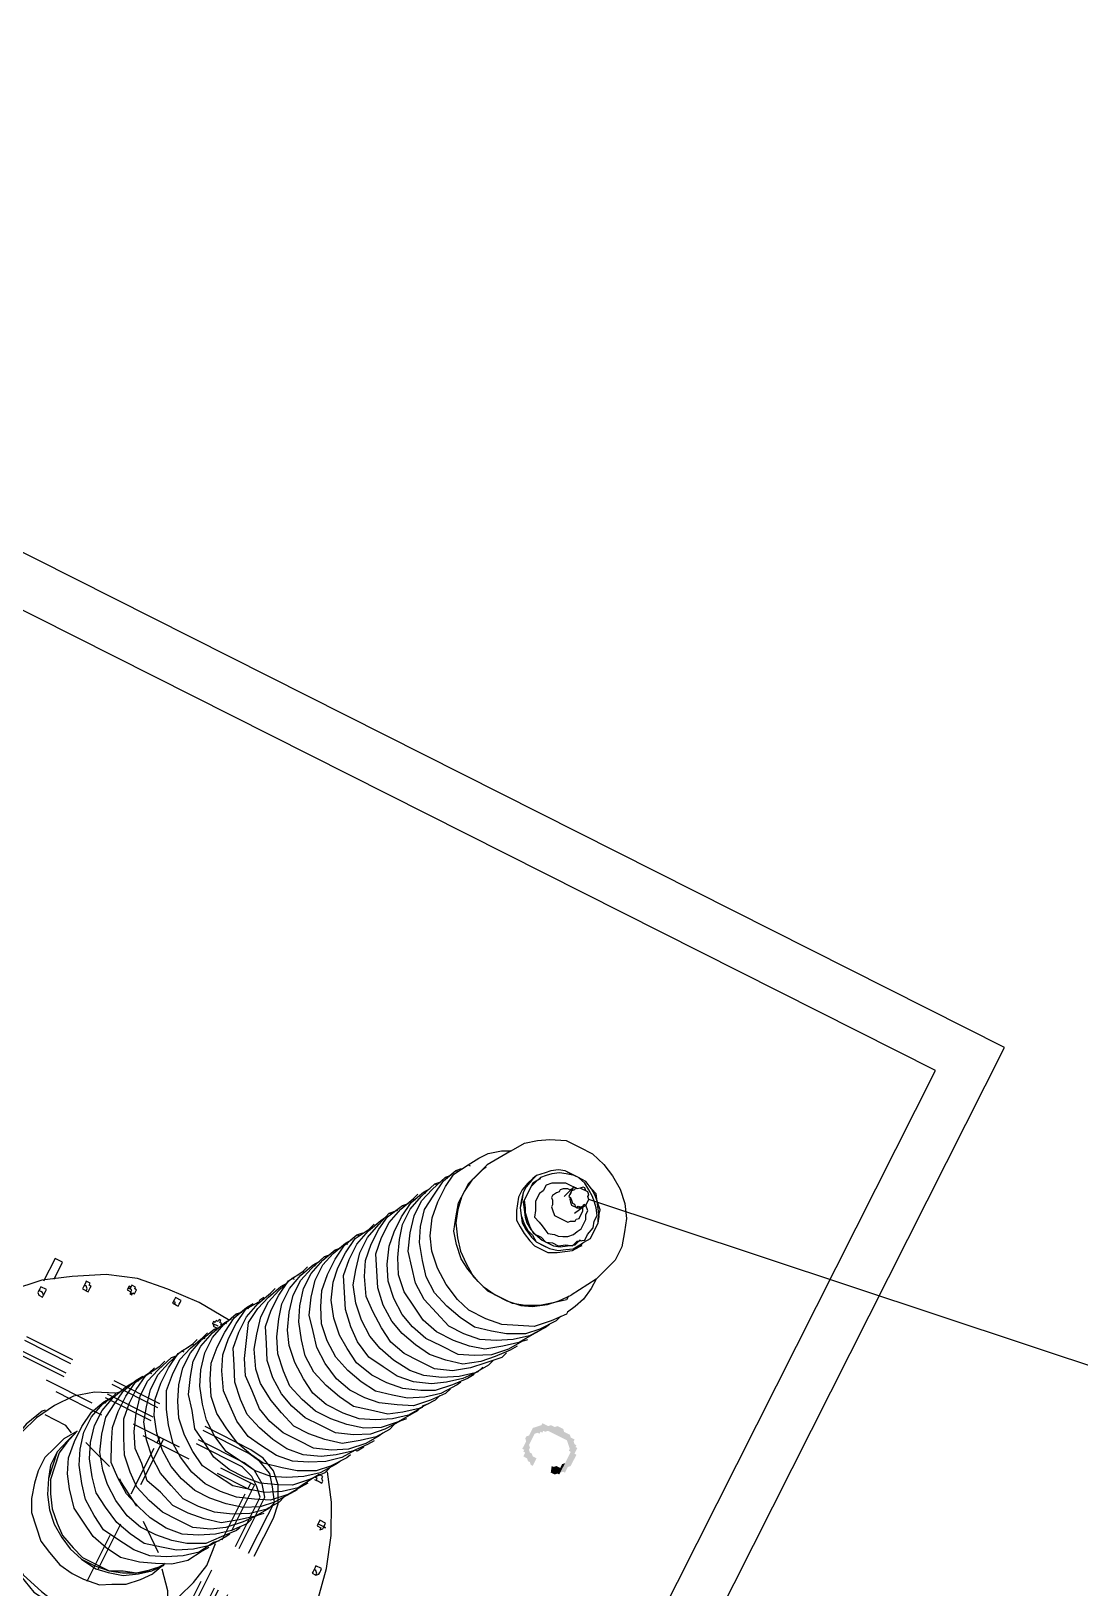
# Model space of a CAD drawing. Header units: metres. Extents: x 0 to 547597, y 0 to 1844684.
# Drawn here: x 543422.604 to 543424.646, y 1844514.609 to 1844517.641 of the extents above; entities that cross this region are included whole.
import ezdxf

# ---------------------------------------------------------------- set-up
doc = ezdxf.new("R2010")
doc.units = ezdxf.units.M
doc.linetypes.add('DASHED', pattern=[0.75, 0.5, -0.25])
for name, color, linetype in [('5_Thep', 4, 'Continuous'), ('TB220kVtuonglai', 8, 'DASHED'), ('TUONG RAO', 61, 'Continuous')]:
    doc.layers.add(name, color=color, linetype=linetype)

# ---------------------------------------------------------------- blocks, each defined once
blk = doc.blocks.new('MBA220-MB')
for points in [[(-2517, 1690.4), (-2533.5, 1690.4), (-2533.5, 1686.2), (-2537.6, 1686.2), (-2541.8, 1686.2), (-2545.9, 1686.2), (-2545.9, 1682.1), (-2550, 1682.1), (-2550, 1678), (-2554.2, 1673.8), (-2558.3, 1673.8), (-2558.3, 1669.7), (-2558.3, 1665.6), (-2562.4, 1661.4), (-2562.4, 1649), (-2566.6, 1644.9), (-2566.6, 1632.5), (-2562.4, 1628.4), (-2562.4, 1624.2), (-2562.4, 1620.1), (-2558.3, 1616), (-2558.3, 1611.8), (-2558.3, 1603.6), (-2554.2, 1603.6), (-2550, 1599.5), (-2517, 1599.5), (-2525.2, 1599.5), (-2529.4, 1599.5), (-2533.5, 1599.5), (-2537.6, 1603.6), (-2537.6, 1607.7), (-2541.8, 1607.7), (-2541.8, 1611.8), (-2545.9, 1611.8), (-2545.9, 1616), (-2550, 1620.1), (-2550, 1624.2), (-2550, 1653.2), (-2550, 1657.3), (-2550, 1661.4), (-2545.9, 1665.6), (-2541.8, 1669.7), (-2537.6, 1673.8), (-2533.5, 1673.8), (-2533.5, 1678), (-2488, 1678), (-2492.2, 1682.1), (-2492.2, 1686.2), (-2496.3, 1686.2), (-2504.6, 1686.2), (-2508.7, 1690.4)], [(-2488, 1678), (-2517, 1678), (-2508.7, 1678), (-2504.6, 1673.8), (-2500.4, 1673.8), (-2496.3, 1673.8), (-2496.3, 1669.7), (-2496.3, 1665.6), (-2492.2, 1661.4), (-2492.2, 1657.3), (-2479.8, 1661.4), (-2479.8, 1669.7), (-2483.9, 1673.8), (-2483.9, 1678)], [(-2488, 1624.2), (-2492.2, 1624.2), (-2492.2, 1616), (-2496.3, 1611.8), (-2496.3, 1607.7), (-2500.4, 1603.6), (-2504.6, 1603.6), (-2508.7, 1599.5), (-2512.8, 1599.5), (-2550, 1599.5), (-2545.9, 1595.3), (-2541.8, 1591.2), (-2537.6, 1591.2), (-2525.2, 1591.2), (-2521.1, 1587.1), (-2517, 1587.1), (-2512.8, 1591.2), (-2504.6, 1591.2), (-2500.4, 1591.2), (-2496.3, 1591.2), (-2496.3, 1595.3), (-2492.2, 1595.3), (-2492.2, 1599.5), (-2488, 1599.5), (-2483.9, 1599.5), (-2483.9, 1603.6), (-2483.9, 1607.7), (-2479.8, 1611.8), (-2479.8, 1616), (-2475.6, 1620.1), (-2475.6, 1624.2)]]:
    blk.add_hatch(color=1).paths.add_polyline_path(points)
at = {"color": 1}
for points in [[(-3004.7, 1310.1), (-3029.5, 1326.7), (-3046, 1347.3), (-3058.4, 1368), (-3070.8, 1396.9), (-3070.8, 1425.9), (-3070.8, 1454.8), (-3062.5, 1483.7), (-3050.1, 1508.5), (-3033.6, 1533.3), (-3012.9, 1554), (-2988.1, 1570.5), (-2963.3, 1578.8), (-2934.4, 1587.1), (-2905.5, 1587.1), (-2880.7, 1578.8), (-2855.9, 1570.5), (-2806.3, 1541.6)], [(-2769.1, 1549.9), (-2744.3, 1529.2), (-2719.5, 1504.4), (-2707.1, 1475.5), (-2694.7, 1446.5), (-2690.5, 1413.5), (-2690.5, 1376.3), (-2698.8, 1347.3), (-2715.3, 1314.3), (-2736, 1285.3), (-2760.8, 1260.5), (-2785.6, 1244), (-2818.7, 1231.6), (-2851.7, 1227.5), (-2884.8, 1227.5), (-2913.7, 1231.6), (-2942.7, 1248.2)], [(-2855.9, 1570.5), (-2835.2, 1570.5), (-2810.4, 1566.4), (-2789.7, 1558.1), (-2773.2, 1549.9), (-2769.1, 1549.9)], [(-2984, 1376.3), (-2971.6, 1372.1), (-2955.1, 1368), (-2942.7, 1368), (-2930.3, 1372.1), (-2913.7, 1376.3), (-2901.3, 1384.5), (-2888.9, 1396.9), (-2880.7, 1409.3), (-2876.5, 1421.7), (-2868.3, 1434.1), (-2868.3, 1463.1), (-2872.4, 1479.6), (-2880.7, 1492), (-2888.9, 1504.4), (-2901.3, 1512.7), (-2909.6, 1516.8), (-2922, 1525.1), (-2955.1, 1525.1), (-2967.5, 1520.9), (-2979.9, 1512.7), (-2992.3, 1504.4), (-3000.5, 1496.1), (-3008.8, 1483.7), (-3017.1, 1467.2), (-3017.1, 1450.7), (-3017.1, 1438.3), (-3017.1, 1421.7), (-3012.9, 1409.3), (-3004.7, 1396.9), (-2996.4, 1388.7), (-2984, 1376.3), (-2971.6, 1372.1), (-2955.1, 1368), (-2942.7, 1368), (-2926.1, 1372.1), (-2913.7, 1376.3), (-2901.3, 1384.5), (-2888.9, 1392.8), (-2880.7, 1405.2), (-2872.4, 1421.7), (-2868.3, 1434.1), (-2868.3, 1450.7), (-2868.3, 1463.1), (-2872.4, 1479.6), (-2880.7, 1492), (-2888.9, 1504.4), (-2897.2, 1512.7), (-2909.6, 1516.8), (-2922, 1525.1), (-2938.5, 1525.1), (-2955.1, 1525.1), (-2963.3, 1520.9), (-2979.9, 1516.8), (-2992.3, 1504.4), (-3004.7, 1496.1), (-3008.8, 1483.7), (-3017.1, 1467.2), (-3017.1, 1450.7), (-3017.1, 1421.7), (-3012.9, 1409.3), (-3004.7, 1396.9), (-2996.4, 1388.7), (-2984, 1376.3)], [(-2984, 1384.5), (-2971.6, 1380.4), (-2959.2, 1376.3), (-2930.3, 1376.3), (-2917.9, 1384.5), (-2909.6, 1388.7), (-2897.2, 1401.1), (-2888.9, 1409.3), (-2880.7, 1421.7), (-2880.7, 1438.3), (-2876.5, 1450.7), (-2880.7, 1463.1), (-2880.7, 1475.5), (-2888.9, 1487.9), (-2893.1, 1500.3), (-2905.5, 1504.4), (-2913.7, 1516.8), (-2926.1, 1516.8), (-2942.7, 1520.9), (-2955.1, 1516.8), (-2967.5, 1516.8), (-2979.9, 1508.5), (-2988.1, 1500.3), (-2996.4, 1492), (-3004.7, 1479.6), (-3012.9, 1467.2), (-3017.1, 1450.7), (-3017.1, 1442.4), (-3012.9, 1425.9), (-3008.8, 1413.5), (-3000.5, 1401.1), (-2992.3, 1392.8), (-2984, 1384.5)], [(-2959.2, 1281.2), (-2934.4, 1272.9), (-2909.6, 1264.7), (-2880.7, 1264.7), (-2855.9, 1268.8), (-2831.1, 1277.1), (-2806.3, 1293.6), (-2785.6, 1310.1), (-2769.1, 1330.8), (-2752.5, 1355.6), (-2744.3, 1380.4), (-2740.1, 1409.3), (-2740.1, 1434.1), (-2744.3, 1463.1), (-2752.5, 1483.7), (-2769.1, 1508.5), (-2785.6, 1525.1), (-2806.3, 1541.6)], [(-2802.1, 1537.5), (-2793.9, 1537.5), (-2777.3, 1516.8), (-2760.8, 1496.1), (-2748.4, 1471.3), (-2740.1, 1446.5), (-2740.1, 1421.7), (-2740.1, 1392.8), (-2748.4, 1368), (-2760.8, 1339.1), (-2773.2, 1318.4), (-2793.9, 1297.7), (-2814.5, 1281.2), (-2839.3, 1272.9), (-2868.3, 1264.7), (-2893.1, 1264.7), (-2922, 1268.8), (-2946.8, 1277.1)], [(-2748.4, 1537.5), (-2719.5, 1516.8), (-2698.8, 1496.1), (-2682.3, 1463.1), (-2674, 1434.1), (-2665.8, 1401.1), (-2669.9, 1368), (-2678.2, 1334.9), (-2690.5, 1301.9), (-2711.2, 1272.9), (-2736, 1252.3), (-2764.9, 1231.6), (-2793.9, 1219.2), (-2826.9, 1211), (-2860, 1215.1), (-2893.1, 1219.2), (-2922, 1231.6)], [(-2727.7, 1525.1), (-2698.8, 1504.4), (-2678.2, 1479.6), (-2661.6, 1450.7), (-2649.2, 1421.7), (-2645.1, 1388.7), (-2645.1, 1355.6), (-2657.5, 1322.5), (-2669.9, 1289.5), (-2690.5, 1260.5), (-2715.3, 1239.9), (-2740.1, 1219.2), (-2773.2, 1206.8), (-2806.3, 1198.6), (-2839.3, 1198.6), (-2868.3, 1206.8), (-2901.3, 1219.2)], [(-2901.3, 1516.8), (-2897.2, 1512.7)], [(-2760.8, 1541.6), (-2748.4, 1537.5)], [(-2736, 1529.2), (-2727.7, 1525.1)], [(-2715.3, 1516.8), (-2702.9, 1508.5)], [(-2996.4, 1450.7), (-2988.1, 1450.7), (-2984, 1450.7), (-2979.9, 1450.7), (-2975.7, 1450.7), (-2975.7, 1454.8), (-2971.6, 1454.8), (-2967.5, 1458.9), (-2963.3, 1463.1), (-2963.3, 1475.5), (-2967.5, 1483.7), (-2967.5, 1483.7), (-2971.6, 1483.7), (-2975.7, 1487.9), (-2988.1, 1487.9), (-2992.3, 1483.7), (-2996.4, 1483.7), (-2996.4, 1483.7), (-3000.5, 1479.6), (-3000.5, 1475.5), (-3004.7, 1471.3), (-3004.7, 1467.2), (-3000.5, 1463.1), (-3000.5, 1463.1), (-2996.4, 1458.9), (-2996.4, 1454.8), (-2996.4, 1450.7)], [(-2992.3, 1454.8), (-2988.1, 1450.7), (-2975.7, 1450.7), (-2975.7, 1454.8), (-2971.6, 1458.9), (-2967.5, 1463.1), (-2967.5, 1467.2), (-2963.3, 1471.3), (-2963.3, 1475.5), (-2967.5, 1475.5), (-2967.5, 1479.6), (-2971.6, 1483.7), (-2975.7, 1483.7), (-2975.7, 1487.9), (-2988.1, 1487.9), (-2992.3, 1483.7), (-2996.4, 1483.7), (-2996.4, 1483.7), (-3000.5, 1479.6), (-3000.5, 1463.1), (-2996.4, 1458.9), (-2996.4, 1454.8), (-2992.3, 1454.8)], [(-2996.4, 1454.8), (-2996.4, 1442.4), (-2996.4, 1434.1), (-2992.3, 1425.9), (-2988.1, 1417.6), (-2984, 1409.3), (-2975.7, 1401.1), (-2963.3, 1401.1), (-2955.1, 1396.9), (-2938.5, 1396.9), (-2930.3, 1401.1), (-2922, 1405.2), (-2909.6, 1409.3), (-2905.5, 1421.7), (-2901.3, 1430), (-2897.2, 1438.3), (-2893.1, 1446.5), (-2897.2, 1458.9), (-2897.2, 1467.2), (-2901.3, 1475.5), (-2905.5, 1483.7), (-2913.7, 1492), (-2922, 1496.1), (-2930.3, 1500.3), (-2950.9, 1500.3), (-2959.2, 1496.1), (-2967.5, 1496.1), (-2975.7, 1487.9)], [(-2992.3, 1450.7), (-2988.1, 1446.5), (-2988.1, 1442.4), (-2984, 1434.1), (-2979.9, 1430), (-2975.7, 1430), (-2971.6, 1425.9), (-2963.3, 1421.7), (-2959.2, 1421.7), (-2955.1, 1425.9), (-2946.8, 1430), (-2942.7, 1430), (-2938.5, 1434.1), (-2930.3, 1442.4), (-2930.3, 1446.5), (-2930.3, 1463.1), (-2930.3, 1471.3), (-2934.4, 1475.5), (-2938.5, 1483.7), (-2942.7, 1483.7), (-2946.8, 1487.9), (-2963.3, 1487.9), (-2971.6, 1483.7)], [(-2979.9, 1384.5), (-2967.5, 1376.3), (-2955.1, 1376.3), (-2942.7, 1376.3), (-2926.1, 1376.3), (-2913.7, 1384.5), (-2901.3, 1392.8), (-2893.1, 1401.1), (-2884.8, 1413.5), (-2880.7, 1425.9), (-2876.5, 1442.4), (-2876.5, 1467.2), (-2880.7, 1479.6), (-2888.9, 1492), (-2897.2, 1504.4), (-2909.6, 1508.5)], [(-2975.7, 1372.1), (-2963.3, 1368), (-2946.8, 1363.9), (-2930.3, 1363.9), (-2917.9, 1368), (-2905.5, 1372.1), (-2888.9, 1380.4), (-2880.7, 1392.8), (-2872.4, 1405.2), (-2864.1, 1421.7), (-2860, 1434.1), (-2860, 1463.1), (-2868.3, 1479.6), (-2876.5, 1492), (-2884.8, 1504.4), (-2897.2, 1512.7)], [(-2975.7, 1487.9), (-2950.9, 1475.5)], [(-2909.6, 1512.7), (-2909.6, 1508.5)], [(-2702.9, 1508.5), (-2678.2, 1492), (-2657.5, 1467.2), (-2636.8, 1438.3), (-2628.6, 1409.3), (-2624.4, 1376.3), (-2624.4, 1339.1), (-2632.7, 1306), (-2649.2, 1277.1), (-2665.8, 1248.2), (-2690.5, 1223.4), (-2719.5, 1206.8), (-2752.5, 1194.4), (-2781.5, 1186.2), (-2814.5, 1186.2), (-2847.6, 1194.4), (-2880.7, 1206.8)], [(-2682.3, 1496.1), (-2657.5, 1479.6), (-2632.7, 1454.8), (-2616.2, 1425.9), (-2603.8, 1396.9), (-2603.8, 1359.7), (-2603.8, 1326.7), (-2612, 1293.6), (-2624.4, 1264.7), (-2645.1, 1235.8), (-2669.9, 1211), (-2698.8, 1194.4), (-2731.9, 1182), (-2760.8, 1177.9), (-2793.9, 1177.9), (-2826.9, 1182), (-2855.9, 1194.4)], [(-2690.5, 1504.4), (-2682.3, 1496.1)], [(-2669.9, 1492), (-2657.5, 1483.7)], [(-2657.5, 1483.7), (-2632.7, 1463.1), (-2612, 1442.4), (-2591.4, 1413.5), (-2583.1, 1380.4), (-2579, 1347.3), (-2583.1, 1314.3), (-2591.4, 1281.2), (-2603.8, 1252.3), (-2624.4, 1223.4), (-2649.2, 1198.6), (-2678.2, 1182), (-2707.1, 1165.5), (-2740.1, 1161.4), (-2773.2, 1161.4), (-2806.3, 1169.6), (-2835.2, 1182)], [(-2636.8, 1475.5), (-2612, 1450.7), (-2591.4, 1430), (-2570.7, 1401.1), (-2558.3, 1368), (-2558.3, 1334.9), (-2558.3, 1301.9), (-2566.6, 1268.8), (-2583.1, 1239.9), (-2603.8, 1211), (-2624.4, 1186.2), (-2657.5, 1165.5), (-2686.4, 1153.1), (-2719.5, 1149), (-2752.5, 1149), (-2781.5, 1153.1), (-2814.5, 1169.6)], [(-2612, 1458.9), (-2587.2, 1442.4), (-2566.6, 1417.6), (-2550, 1388.7), (-2537.6, 1355.6), (-2533.5, 1326.7), (-2537.6, 1289.5), (-2545.9, 1256.4), (-2558.3, 1227.5), (-2579, 1198.6), (-2603.8, 1173.8), (-2632.7, 1153.1), (-2661.6, 1144.8), (-2694.7, 1136.6), (-2727.7, 1136.6), (-2760.8, 1144.8), (-2789.7, 1153.1)], [(-2649.2, 1479.6), (-2636.8, 1475.5)], [(-2624.4, 1463.1), (-2612, 1458.9)], [(-2996.4, 1450.7), (-2971.6, 1442.4)], [(-2591.4, 1446.5), (-2566.6, 1425.9), (-2545.9, 1401.1), (-2529.4, 1376.3), (-2517, 1343.2), (-2512.8, 1310.1), (-2517, 1277.1), (-2521.1, 1244), (-2537.6, 1211), (-2558.3, 1186.2), (-2583.1, 1161.4), (-2612, 1144.8), (-2641, 1128.3), (-2674, 1124.2), (-2707.1, 1124.2), (-2740.1, 1132.4), (-2769.1, 1144.8)], [(-2570.7, 1434.1), (-2545.9, 1413.5), (-2521.1, 1388.7), (-2508.7, 1363.9), (-2496.3, 1330.8), (-2492.2, 1297.7), (-2492.2, 1264.7), (-2500.4, 1227.5), (-2517, 1198.6), (-2533.5, 1173.8), (-2558.3, 1149), (-2587.2, 1128.3), (-2620.3, 1115.9), (-2649.2, 1111.8), (-2682.3, 1111.8), (-2715.3, 1115.9), (-2744.3, 1132.4)], [(-2603.8, 1450.7), (-2591.4, 1446.5)], [(-2583.1, 1442.4), (-2570.7, 1434.1)], [(-2558.3, 1425.9), (-2550, 1421.7)], [(-2550, 1421.7), (-2521.1, 1401.1), (-2500.4, 1376.3), (-2483.9, 1347.3), (-2475.6, 1318.4), (-2467.4, 1285.3), (-2471.5, 1252.3), (-2479.8, 1219.2), (-2492.2, 1186.2), (-2512.8, 1157.2), (-2537.6, 1132.4), (-2566.6, 1115.9), (-2595.5, 1103.5), (-2628.6, 1099.4), (-2661.6, 1099.4), (-2694.7, 1103.5), (-2723.6, 1115.9)], [(-2525.2, 1409.3), (-2500.4, 1388.7), (-2475.6, 1363.9), (-2463.2, 1334.9), (-2450.8, 1301.9), (-2446.7, 1272.9), (-2446.7, 1239.9), (-2455, 1206.8), (-2471.5, 1173.8), (-2492.2, 1144.8), (-2517, 1124.2), (-2541.8, 1103.5), (-2574.8, 1091.1), (-2607.9, 1082.8), (-2641, 1082.8), (-2669.9, 1091.1), (-2698.8, 1103.5)], [(-2504.6, 1396.9), (-2475.6, 1376.3), (-2455, 1351.5), (-2438.4, 1326.7), (-2430.2, 1293.6), (-2421.9, 1260.5), (-2426, 1227.5), (-2434.3, 1194.4), (-2446.7, 1161.4), (-2467.4, 1132.4), (-2492.2, 1111.8), (-2521.1, 1091.1), (-2550, 1078.7), (-2583.1, 1070.4), (-2616.2, 1070.4), (-2649.2, 1078.7), (-2678.2, 1091.1)], [(-2537.6, 1413.5), (-2525.2, 1409.3)], [(-2517, 1401.1), (-2504.6, 1396.9)], [(-2984, 1384.5), (-2979.9, 1384.5)], [(-2984, 1376.3), (-2975.7, 1372.1)], [(-2479.8, 1380.4), (-2455, 1363.9), (-2434.3, 1339.1), (-2417.8, 1310.1), (-2405.4, 1281.2), (-2401.2, 1248.2), (-2401.2, 1211), (-2409.5, 1177.9), (-2426, 1149), (-2446.7, 1120), (-2471.5, 1095.2), (-2496.3, 1078.7), (-2529.4, 1066.3), (-2562.4, 1058), (-2595.5, 1058), (-2624.4, 1066.3), (-2657.5, 1078.7)], [(-2459.1, 1368), (-2434.3, 1351.5), (-2409.5, 1326.7), (-2393, 1297.7), (-2384.7, 1264.7), (-2380.6, 1231.6), (-2380.6, 1198.6), (-2388.8, 1165.5), (-2401.2, 1132.4), (-2421.9, 1107.6), (-2446.7, 1082.8), (-2475.6, 1066.3), (-2508.7, 1053.9), (-2537.6, 1045.6), (-2570.7, 1045.6), (-2603.8, 1053.9), (-2632.7, 1066.3)], [(-2492.2, 1388.7), (-2483.9, 1380.4), (-2479.8, 1380.4)], [(-2471.5, 1376.3), (-2459.1, 1368)], [(-1644.9, 715), (-1616, 777), (-1595.3, 839), (-1587.1, 905.1), (-1587.1, 967.1), (-1595.3, 1033.2), (-1611.8, 1095.2), (-1636.6, 1153.1), (-1669.7, 1206.8), (-1711, 1252.3), (-1760.6, 1293.6), (-1810.2, 1326.7), (-1868.1, 1351.5), (-1930.1, 1368), (-1992.1, 1372.1), (-2054.1, 1368), (-2116.1, 1355.6), (-2178.1, 1334.9), (-2235.9, 1306), (-2285.5, 1272.9)], [(-2438.4, 1355.6), (-2409.5, 1334.9), (-2388.8, 1314.3), (-2372.3, 1285.3), (-2359.9, 1252.3), (-2359.9, 1219.2), (-2359.9, 1186.2), (-2368.2, 1153.1), (-2380.6, 1124.2), (-2401.2, 1095.2), (-2426, 1070.4), (-2455, 1053.9), (-2483.9, 1037.4), (-2517, 1033.2), (-2550, 1033.2), (-2583.1, 1037.4), (-2612, 1053.9)], [(-2413.6, 1343.2), (-2388.8, 1326.7), (-2368.2, 1301.9), (-2347.5, 1272.9), (-2339.2, 1239.9), (-2335.1, 1206.8), (-2335.1, 1173.8), (-2347.5, 1140.7), (-2359.9, 1111.8), (-2380.6, 1078.7), (-2401.2, 1058), (-2434.3, 1037.4), (-2463.2, 1029.1), (-2496.3, 1020.8), (-2529.4, 1020.8), (-2558.3, 1029.1), (-2591.4, 1041.5)], [(-2446.7, 1363.9), (-2438.4, 1355.6)], [(-2426, 1347.3), (-2413.6, 1343.2)], [(-2401.2, 1334.9), (-2393, 1330.8)], [(-2099.5, 1347.3), (-2103.7, 1347.3), (-2103.7, 1347.3), (-2107.8, 1347.3), (-2111.9, 1347.3), (-2111.9, 1334.9), (-2107.8, 1334.9), (-2107.8, 1334.9), (-2099.5, 1334.9), (-2099.5, 1334.9), (-2095.4, 1334.9), (-2095.4, 1343.2), (-2099.5, 1347.3)], [(-2095.4, 1343.2), (-2099.5, 1343.2), (-2103.7, 1339.1), (-2103.7, 1334.9)], [(-2095.4, 1343.2), (-2099.5, 1343.2), (-2103.7, 1339.1), (-2103.7, 1334.9)], [(-3004.7, 1310.1), (-2959.2, 1281.2)], [(-2942.7, 1248.2), (-2963.3, 1260.5), (-2979.9, 1272.9), (-2996.4, 1293.6), (-3004.7, 1310.1)], [(-2393, 1330.8), (-2368.2, 1314.3), (-2343.4, 1289.5), (-2326.8, 1260.5), (-2314.5, 1227.5), (-2314.5, 1194.4), (-2314.5, 1161.4), (-2322.7, 1128.3), (-2335.1, 1099.4), (-2359.9, 1070.4), (-2380.6, 1045.6), (-2409.5, 1029.1), (-2442.6, 1016.7), (-2475.6, 1004.3), (-2508.7, 1008.4), (-2537.6, 1016.7), (-2566.6, 1029.1)], [(-2368.2, 1318.4), (-2343.4, 1297.7), (-2322.7, 1272.9), (-2306.2, 1248.2), (-2293.8, 1215.1), (-2289.7, 1182), (-2293.8, 1149), (-2302.1, 1115.9), (-2314.5, 1082.8), (-2335.1, 1058), (-2359.9, 1033.2), (-2388.8, 1016.7), (-2417.8, 1000.2), (-2450.8, 996), (-2483.9, 996), (-2517, 1004.3), (-2545.9, 1016.7)], [(-2380.6, 1326.7), (-2368.2, 1318.4)], [(-2359.9, 1314.3), (-2347.5, 1306), (-2347.5, 1301.9)], [(-2186.3, 1314.3), (-2186.3, 1318.4), (-2186.3, 1318.4), (-2186.3, 1314.3), (-2194.6, 1314.3), (-2194.6, 1301.9), (-2182.2, 1301.9), (-2182.2, 1310.1), (-2178.1, 1310.1), (-2182.2, 1314.3), (-2182.2, 1314.3), (-2186.3, 1314.3)], [(-2182.2, 1314.3), (-2186.3, 1314.3), (-2186.3, 1310.1), (-2186.3, 1306), (-2186.3, 1301.9)], [(-2182.2, 1314.3), (-2186.3, 1314.3), (-2186.3, 1310.1), (-2186.3, 1306), (-2186.3, 1301.9)], [(-2946.8, 1277.1), (-2955.1, 1281.2)], [(-2347.5, 1301.9), (-2322.7, 1285.3), (-2302.1, 1260.5), (-2285.5, 1231.6), (-2273.1, 1202.7), (-2269, 1169.6), (-2273.1, 1132.4), (-2277.3, 1103.5), (-2293.8, 1070.4), (-2314.5, 1045.6), (-2335.1, 1020.8), (-2368.2, 1000.2), (-2397.1, 987.8), (-2430.2, 983.6), (-2463.2, 983.6), (-2496.3, 987.8), (-2521.1, 1004.3)], [(-2326.8, 1293.6), (-2297.9, 1272.9), (-2277.3, 1252.3), (-2260.7, 1219.2), (-2252.5, 1190.3), (-2244.2, 1153.1), (-2248.3, 1124.2), (-2256.6, 1091.1), (-2273.1, 1058), (-2289.7, 1029.1), (-2314.5, 1004.3), (-2343.4, 987.8), (-2372.3, 975.4), (-2405.4, 971.2), (-2438.4, 971.2), (-2471.5, 975.4), (-2500.4, 987.8)], [(-2306.2, 1281.2), (-2277.3, 1260.5), (-2256.6, 1235.8), (-2240.1, 1206.8), (-2227.7, 1177.9), (-2223.5, 1144.8), (-2227.7, 1111.8), (-2231.8, 1078.7), (-2248.3, 1045.6), (-2269, 1016.7), (-2293.8, 996), (-2322.7, 975.4), (-2351.6, 963), (-2384.7, 954.7), (-2417.8, 954.7), (-2450.8, 963), (-2479.8, 975.4)], [(-2335.1, 1297.7), (-2326.8, 1293.6)], [(-2314.5, 1285.3), (-2306.2, 1281.2)], [(-2942.7, 1248.2), (-2942.7, 1252.3)], [(-2281.4, 1268.8), (-2256.6, 1248.2), (-2231.8, 1223.4), (-2219.4, 1198.6), (-2207, 1165.5), (-2202.9, 1132.4), (-2202.9, 1099.4), (-2211.1, 1062.2), (-2227.7, 1033.2), (-2244.2, 1004.3), (-2273.1, 983.6), (-2297.9, 963), (-2331, 950.6), (-2359.9, 942.3), (-2393, 942.3), (-2426, 950.6), (-2455, 963)], [(-2260.7, 1252.3), (-2231.8, 1235.8), (-2211.1, 1211), (-2194.6, 1182), (-2186.3, 1153.1), (-2178.1, 1120), (-2182.2, 1082.8), (-2186.3, 1049.8), (-2202.9, 1020.8), (-2223.5, 991.9), (-2248.3, 967.1), (-2277.3, 950.6), (-2306.2, 938.2), (-2339.2, 929.9), (-2372.3, 929.9), (-2405.4, 938.2), (-2434.3, 950.6)], [(-2293.8, 1272.9), (-2281.4, 1268.8)], [(-2260.7, 1256.4), (-2260.7, 1256.4), (-2260.7, 1268.8), (-2260.7, 1268.8), (-2260.7, 1272.9), (-2264.9, 1272.9), (-2269, 1268.8), (-2273.1, 1268.8), (-2273.1, 1260.5)], [(-2273.1, 1260.5), (-2260.7, 1252.3)], [(-2260.7, 1264.7), (-2260.7, 1264.7), (-2260.7, 1260.5), (-2264.9, 1260.5), (-2264.9, 1256.4)], [(-2260.7, 1264.7), (-2260.7, 1264.7), (-2260.7, 1260.5), (-2264.9, 1260.5), (-2264.9, 1256.4)], [(-2248.3, 1248.2), (-2235.9, 1239.9)], [(-2922, 1231.6), (-2930.3, 1239.9)], [(-2922, 1231.6), (-2922, 1235.8)], [(-2901.3, 1219.2), (-2909.6, 1227.5)], [(-2901.3, 1219.2), (-2901.3, 1223.4)], [(-2880.7, 1206.8), (-2888.9, 1215.1)], [(-2235.9, 1239.9), (-2211.1, 1223.4), (-2186.3, 1198.6), (-2173.9, 1169.6), (-2161.5, 1136.6), (-2157.4, 1103.5), (-2157.4, 1070.4), (-2165.7, 1037.4), (-2182.2, 1004.3), (-2198.7, 979.5), (-2227.7, 954.7), (-2252.5, 938.2), (-2285.5, 921.6), (-2318.6, 917.5), (-2351.6, 917.5), (-2380.6, 925.8), (-2409.5, 938.2)], [(-2215.3, 1227.5), (-2186.3, 1206.8), (-2165.7, 1186.2), (-2149.1, 1157.2), (-2140.9, 1124.2), (-2136.7, 1091.1), (-2136.7, 1058), (-2145, 1025), (-2157.4, 996), (-2178.1, 967.1), (-2202.9, 942.3), (-2231.8, 921.6), (-2260.7, 909.2), (-2293.8, 905.1), (-2326.8, 905.1), (-2359.9, 909.2), (-2388.8, 925.8)], [(-2190.5, 1215.1), (-2165.7, 1198.6), (-2145, 1173.8), (-2128.5, 1144.8), (-2116.1, 1111.8), (-2111.9, 1078.7), (-2111.9, 1045.6), (-2124.3, 1012.6), (-2136.7, 983.6), (-2157.4, 954.7), (-2182.2, 929.9), (-2211.1, 909.2), (-2240.1, 901), (-2273.1, 892.7), (-2306.2, 892.7), (-2335.1, 901), (-2368.2, 913.4)], [(-2157.4, 1219.2), (-2186.3, 1215.1), (-2219.4, 1198.6), (-2240.1, 1177.9), (-2252.5, 1149), (-2256.6, 1120)], [(-2227.7, 1235.8), (-2215.3, 1227.5)], [(-2202.9, 1219.2), (-2190.5, 1215.1)], [(-2074.7, 1219.2), (-2157.4, 1219.2)], [(-1884.6, 1219.2), (-2012.7, 1219.2)], [(-2880.7, 1206.8), (-2880.7, 1211)], [(-2855.9, 1194.4), (-2868.3, 1202.7)], [(-2855.9, 1194.4), (-2855.9, 1198.6)], [(-2835.2, 1182), (-2847.6, 1186.2)], [(-2835.2, 1182), (-2835.2, 1186.2)], [(-2169.8, 1202.7), (-2145, 1186.2), (-2124.3, 1161.4), (-2103.7, 1132.4), (-2095.4, 1099.4), (-2091.3, 1066.3), (-2091.3, 1033.2), (-2103.7, 1000.2), (-2111.9, 967.1), (-2136.7, 942.3), (-2157.4, 917.5), (-2186.3, 901), (-2219.4, 888.6), (-2252.5, 880.3), (-2285.5, 880.3), (-2314.5, 888.6), (-2347.5, 901)], [(-2149.1, 1190.3), (-2124.3, 1169.6), (-2099.5, 1144.8), (-2083, 1120), (-2070.6, 1087), (-2070.6, 1053.9), (-2070.6, 1020.8), (-2078.9, 987.8), (-2091.3, 954.7), (-2111.9, 929.9), (-2136.7, 905.1), (-2165.7, 888.6), (-2198.7, 872.1), (-2231.8, 867.9), (-2260.7, 867.9), (-2293.8, 872.1), (-2322.7, 888.6)], [(-2157.4, 1206.8), (-2186.3, 1206.8), (-2211.1, 1190.3), (-2231.8, 1173.8), (-2244.2, 1144.8), (-2248.3, 1120)], [(-2157.4, 1186.2), (-2186.3, 1186.2), (-2207, 1169.6), (-2223.5, 1144.8), (-2227.7, 1120)], [(-2182.2, 1206.8), (-2169.8, 1202.7)], [(-2074.7, 1206.8), (-2157.4, 1206.8)], [(-2157.4, 1198.6), (-2149.1, 1190.3)], [(-2074.7, 1186.2), (-2157.4, 1186.2)], [(-1884.6, 1206.8), (-2012.7, 1206.8)], [(-1884.6, 1186.2), (-2012.7, 1186.2)], [(-2814.5, 1169.6), (-2822.8, 1177.9)], [(-2814.5, 1169.6), (-2814.5, 1173.8)], [(-2789.7, 1153.1), (-2802.1, 1165.5)], [(-2789.7, 1153.1), (-2789.7, 1157.2)], [(-2124.3, 1177.9), (-2099.5, 1157.2), (-2078.9, 1132.4), (-2062.3, 1103.5), (-2049.9, 1074.6), (-2045.8, 1041.5), (-2049.9, 1004.3), (-2058.2, 975.4), (-2070.6, 942.3), (-2091.3, 913.4), (-2111.9, 888.6), (-2145, 872.1), (-2173.9, 859.7), (-2207, 855.5), (-2240.1, 855.5), (-2273.1, 859.7), (-2302.1, 876.2)], [(-2103.7, 1165.5), (-2078.9, 1144.8), (-2054.1, 1124.2), (-2037.5, 1091.1), (-2029.3, 1062.2), (-2025.1, 1029.1), (-2025.1, 996), (-2033.4, 963), (-2049.9, 929.9), (-2070.6, 901), (-2091.3, 880.3), (-2120.2, 859.7), (-2153.3, 847.3), (-2186.3, 839), (-2219.4, 843.1), (-2248.3, 847.3), (-2277.3, 859.7)], [(-2083, 1153.1), (-2054.1, 1132.4), (-2033.4, 1107.6), (-2016.9, 1078.7), (-2008.6, 1049.8), (-2000.3, 1016.7), (-2004.5, 983.6), (-2012.7, 950.6), (-2029.3, 917.5), (-2045.8, 888.6), (-2070.6, 867.9), (-2099.5, 847.3), (-2128.5, 834.9), (-2161.5, 826.6), (-2194.6, 826.6), (-2227.7, 834.9), (-2256.6, 847.3)], [(-2157.4, 1177.9), (-2182.2, 1177.9), (-2198.7, 1161.4), (-2211.1, 1144.8), (-2219.4, 1120)], [(-2198.7, 1082.8), (-2198.7, 1157.2), (-2074.7, 1157.2)], [(-2186.3, 1157.2), (-2186.3, 1149), (-2186.3, 1149)], [(-2074.7, 1177.9), (-2157.4, 1177.9)], [(-2136.7, 1182), (-2124.3, 1177.9)], [(-2111.9, 1169.6), (-2103.7, 1165.5)], [(-2091.3, 1157.2), (-2083, 1153.1)], [(-1884.6, 1177.9), (-2012.7, 1177.9)], [(-2012.7, 1157.2), (-1884.6, 1157.2)], [(-2769.1, 1144.8), (-2777.3, 1149)], [(-2769.1, 1144.8), (-2769.1, 1144.8)], [(-2744.3, 1132.4), (-2756.7, 1136.6)], [(-2744.3, 1132.4), (-2744.3, 1132.4)], [(-2723.6, 1115.9), (-2731.9, 1124.2)], [(-2235.9, 834.9), (-2219.4, 797.7), (-2194.6, 764.6), (-2161.5, 739.8), (-2124.3, 719.1), (-2087.1, 706.7), (-2045.8, 698.5), (-2004.5, 706.7), (-1963.2, 719.1), (-1926, 739.8), (-1888.8, 764.6), (-1864, 797.7), (-1839.2, 834.9), (-1826.8, 880.3), (-1818.5, 921.6), (-1822.6, 963), (-1830.9, 1004.3), (-1847.4, 1041.5), (-1872.2, 1078.7), (-1901.2, 1103.5), (-1938.4, 1124.2), (-1975.5, 1136.6), (-2016.9, 1144.8), (-2062.3, 1140.7)], [(-2062.3, 1136.6), (-2033.4, 1120), (-2012.7, 1095.2), (-1996.2, 1066.3), (-1983.8, 1037.4), (-1979.7, 1004.3), (-1983.8, 967.1), (-1987.9, 934), (-2004.5, 905.1), (-2025.1, 876.2), (-2049.9, 855.5), (-2078.9, 834.9), (-2107.8, 822.5), (-2140.9, 814.2), (-2173.9, 814.2), (-2207, 822.5), (-2231.8, 834.9)], [(-2037.5, 1124.2), (-2008.6, 1107.6), (-1987.9, 1082.8), (-1975.5, 1053.9), (-1963.2, 1025), (-1954.9, 987.8), (-1959, 954.7), (-1967.3, 921.6), (-1983.8, 892.7), (-2000.3, 863.8), (-2029.3, 839), (-2054.1, 822.5), (-2083, 810.1), (-2116.1, 805.9), (-2149.1, 805.9), (-2182.2, 810.1), (-2211.1, 822.5)], [(-2198.7, 1149), (-2186.3, 1149), (-2186.3, 1082.8)], [(-2074.7, 1149), (-2186.3, 1149)], [(-2070.6, 1144.8), (-2062.3, 1136.6)], [(-2049.9, 1132.4), (-2037.5, 1124.2)], [(-1884.6, 1149), (-2012.7, 1149)], [(-2723.6, 1115.9), (-2723.6, 1120)], [(-2698.8, 1103.5), (-2711.2, 1111.8)], [(-2698.8, 1103.5), (-2698.8, 1107.6)], [(-2678.2, 1091.1), (-2686.4, 1099.4)], [(-2678.2, 1091.1), (-2678.2, 1095.2)], [(-2256.6, 1120), (-2256.6, 983.6)], [(-2248.3, 1120), (-2248.3, 983.6)], [(-2227.7, 1120), (-2227.7, 983.6)], [(-2219.4, 1120), (-2219.4, 983.6)], [(-2140.9, 723.3), (-2103.7, 706.7), (-2066.5, 698.5), (-2029.3, 698.5), (-1987.9, 702.6), (-1950.8, 719.1), (-1913.6, 735.7), (-1880.5, 760.5), (-1855.7, 793.5), (-1835, 830.7), (-1818.5, 867.9), (-1814.4, 909.2), (-1814.4, 950.6), (-1822.6, 991.9), (-1835, 1029.1), (-1855.7, 1062.2), (-1880.5, 1091.1), (-1913.6, 1111.8)], [(-1921.8, 1107.6), (-1938.4, 1099.4), (-1971.4, 1070.4)], [(-2657.5, 1078.7), (-2665.8, 1087)], [(-2657.5, 1078.7), (-2657.5, 1082.8)], [(-2632.7, 1066.3), (-2645.1, 1074.6)], [(-2632.7, 1066.3), (-2632.7, 1070.4)], [(-2136.7, 801.8), (-2107.8, 793.5), (-2083, 789.4), (-2054.1, 793.5), (-2029.3, 797.7), (-2004.5, 810.1), (-1979.7, 826.6), (-1959, 847.3), (-1942.5, 867.9), (-1930.1, 896.8), (-1921.8, 921.6), (-1921.8, 950.6), (-1921.8, 979.5), (-1934.2, 1004.3), (-1942.5, 1029.1), (-1959, 1049.8), (-1979.7, 1070.4)], [(-2136.7, 801.8), (-2111.9, 793.5), (-2083, 785.3), (-2054.1, 789.4), (-2029.3, 793.5), (-2000.3, 805.9), (-1975.5, 822.5), (-1954.9, 843.1), (-1938.4, 867.9), (-1926, 892.7), (-1917.7, 921.6), (-1917.7, 950.6), (-1921.8, 979.5), (-1930.1, 1004.3), (-1942.5, 1029.1), (-1959, 1053.9), (-1979.7, 1070.4)], [(-2136.7, 801.8), (-2111.9, 793.5), (-2083, 785.3), (-2054.1, 785.3), (-2029.3, 793.5), (-2000.3, 805.9), (-1975.5, 822.5), (-1954.9, 843.1), (-1938.4, 867.9), (-1926, 892.7), (-1917.7, 921.6), (-1913.6, 954.7), (-1917.7, 979.5), (-1926, 1008.4), (-1942.5, 1033.2), (-1959, 1053.9), (-1983.8, 1070.4)], [(-1983.8, 1070.4), (-1954.9, 1058)], [(-2612, 1053.9), (-2624.4, 1058)], [(-2612, 1053.9), (-2612, 1058)], [(-2591.4, 1041.5), (-2603.8, 1049.8)], [(-2591.4, 1041.5), (-2591.4, 1045.6)], [(-2566.6, 1029.1), (-2579, 1037.4)], [(-2111.9, 785.3), (-2087.1, 777), (-2062.3, 768.7), (-2033.4, 768.7), (-2008.6, 772.9), (-1979.7, 781.1), (-1954.9, 793.5), (-1934.2, 814.2), (-1913.6, 834.9), (-1901.2, 859.7), (-1888.8, 888.6), (-1884.6, 917.5), (-1884.6, 942.3), (-1888.8, 975.4), (-1901.2, 996), (-1913.6, 1020.8), (-1934.2, 1041.5), (-1954.9, 1058)], [(-1996.2, 1049.8), (-2037.5, 996)], [(-2566.6, 1029.1), (-2566.6, 1029.1)], [(-2545.9, 1016.7), (-2558.3, 1020.8)], [(-2545.9, 1016.7), (-2545.9, 1016.7)], [(-2525.2, 1004.3), (-2533.5, 1008.4)], [(-2525.2, 1004.3), (-2521.1, 1004.3)], [(-2198.7, 892.7), (-2198.7, 1020.8)], [(-2186.3, 1020.8), (-2186.3, 892.7)], [(-2500.4, 987.8), (-2512.8, 996)], [(-2500.4, 987.8), (-2500.4, 991.9)], [(-2479.8, 975.4), (-2488, 983.6)], [(-2479.8, 975.4), (-2479.8, 979.5)], [(-2455, 963), (-2467.4, 971.2)], [(-2058.2, 971.2), (-2087.1, 921.6), (-2091.3, 917.5)], [(-2463.2, 967.1), (-2467.4, 901), (-2463.2, 834.9), (-2455, 772.9), (-2434.3, 715), (-2401.2, 657.1), (-2368.2, 607.5), (-2322.7, 562.1), (-2273.1, 529), (-2219.4, 496), (-2157.4, 475.3), (-2099.5, 462.9), (-2037.5, 462.9), (-1971.4, 471.2), (-1913.6, 483.6), (-1851.6, 512.5), (-1793.7, 545.5), (-1744.1, 586.9), (-1698.6, 632.3), (-1661.4, 686.1)], [(-2455, 963), (-2455, 967.1)], [(-2446.7, 958.8), (-2450.8, 958.8), (-2450.8, 954.7), (-2455, 954.7), (-2455, 950.6), (-2450.8, 950.6), (-2450.8, 946.4), (-2446.7, 946.4), (-2446.7, 942.3), (-2442.6, 942.3), (-2442.6, 946.4), (-2438.4, 946.4), (-2438.4, 954.7)], [(-2434.3, 950.6), (-2442.6, 958.8)], [(-2442.6, 954.7), (-2442.6, 954.7), (-2442.6, 954.7), (-2442.6, 942.3)], [(-2442.6, 954.7), (-2442.6, 954.7), (-2442.6, 954.7), (-2442.6, 942.3)], [(-2434.3, 950.6), (-2434.3, 954.7)], [(-2409.5, 938.2), (-2421.9, 942.3)], [(-2409.5, 938.2), (-2409.5, 942.3)], [(-2198.7, 958.8), (-2074.7, 958.8)], [(-2198.7, 950.6), (-2186.3, 950.6)], [(-2186.3, 958.8), (-2186.3, 950.6), (-2186.3, 950.6)], [(-2074.7, 950.6), (-2186.3, 950.6)], [(-2012.7, 958.8), (-1884.6, 958.8)], [(-1884.6, 950.6), (-2012.7, 950.6)], [(-2388.8, 925.8), (-2401.2, 929.9)], [(-2388.8, 925.8), (-2388.8, 929.9)], [(-2368.2, 913.4), (-2380.6, 921.6)], [(-2368.2, 913.4), (-2368.2, 917.5)], [(-2256.6, 921.6), (-2256.6, 793.5)], [(-2248.3, 921.6), (-2248.3, 793.5)], [(-2227.7, 921.6), (-2227.7, 793.5)], [(-2219.4, 921.6), (-2219.4, 793.5)], [(-2347.5, 901), (-2355.8, 909.2)], [(-2347.5, 901), (-2347.5, 901)], [(-2322.7, 888.6), (-2335.1, 892.7)], [(-2322.7, 888.6), (-2322.7, 888.6)], [(-2302.1, 876.2), (-2314.5, 880.3)], [(-2302.1, 876.2), (-2302.1, 880.3)], [(-2103.7, 888.6), (-2116.1, 851.4), (-2124.3, 826.6)], [(-2442.6, 867.9), (-2442.6, 867.9), (-2446.7, 867.9), (-2450.8, 867.9), (-2455, 867.9), (-2455, 855.5), (-2450.8, 855.5), (-2442.6, 855.5), (-2442.6, 867.9), (-2442.6, 867.9)], [(-2442.6, 863.8), (-2442.6, 863.8), (-2442.6, 859.7), (-2446.7, 859.7), (-2446.7, 855.5)], [(-2442.6, 863.8), (-2442.6, 863.8), (-2442.6, 859.7), (-2446.7, 859.7), (-2446.7, 855.5)], [(-2277.3, 859.7), (-2289.7, 867.9)], [(-2277.3, 859.7), (-2277.3, 863.8)], [(-2256.6, 847.3), (-2269, 855.5)], [(-2256.6, 847.3), (-2256.6, 851.4)], [(-2235.9, 834.9), (-2244.2, 843.1)], [(-2235.9, 834.9), (-2231.8, 834.9)], [(-2211.1, 822.5), (-2223.5, 830.7)], [(-2211.1, 822.5), (-2211.1, 826.6)], [(-2198.7, 702.6), (-2198.7, 830.7)], [(-2186.3, 830.7), (-2186.3, 702.6)], [(-2136.7, 801.8), (-2111.9, 785.3)], [(-2128.5, 793.5), (-2136.7, 777), (-2136.7, 731.5)], [(-2426, 781.1), (-2434.3, 781.1), (-2434.3, 777), (-2438.4, 777), (-2438.4, 768.7), (-2434.3, 768.7), (-2434.3, 764.6), (-2426, 764.6), (-2426, 772.9), (-2421.9, 772.9), (-2421.9, 777), (-2426, 777), (-2426, 781.1)], [(-2421.9, 777), (-2426, 772.9), (-2430.2, 772.9), (-2430.2, 768.7), (-2434.3, 768.7), (-2430.2, 768.7), (-2430.2, 764.6)], [(-2421.9, 777), (-2426, 772.9), (-2430.2, 772.9), (-2430.2, 768.7), (-2434.3, 768.7), (-2430.2, 768.7), (-2430.2, 764.6)], [(-2256.6, 731.5), (-2256.6, 603.4)], [(-2248.3, 731.5), (-2248.3, 603.4)], [(-2227.7, 731.5), (-2227.7, 603.4)], [(-2219.4, 731.5), (-2219.4, 603.4)], [(-2393, 698.5), (-2397.1, 698.5), (-2401.2, 698.5), (-2401.2, 698.5), (-2401.2, 694.3), (-2405.4, 694.3), (-2405.4, 686.1), (-2401.2, 686.1), (-2401.2, 686.1), (-2393, 686.1), (-2388.8, 686.1), (-2388.8, 698.5), (-2393, 698.5)], [(-2145, 727.4), (-2140.9, 723.3)], [(-2388.8, 694.3), (-2393, 694.3), (-2397.1, 690.2), (-2397.1, 686.1)], [(-2388.8, 694.3), (-2393, 694.3), (-2397.1, 690.2), (-2397.1, 686.1)], [(-2380.6, 628.2), (-2417.8, 628.2), (-2417.8, 611.7), (-2368.2, 611.7)], [(-2343.4, 624.1), (-2351.6, 624.1), (-2355.8, 624.1), (-2355.8, 611.7), (-2351.6, 611.7), (-2347.5, 611.7), (-2347.5, 611.7), (-2347.5, 611.7), (-2343.4, 611.7), (-2339.2, 615.8), (-2339.2, 624.1), (-2343.4, 624.1), (-2343.4, 624.1)], [(-2339.2, 624.1), (-2343.4, 624.1), (-2347.5, 619.9), (-2347.5, 615.8), (-2347.5, 611.7), (-2347.5, 611.7), (-2347.5, 611.7)], [(-2339.2, 624.1), (-2343.4, 624.1), (-2347.5, 619.9), (-2347.5, 615.8), (-2347.5, 611.7), (-2347.5, 611.7), (-2347.5, 611.7)]]:
    blk.add_lwpolyline(points, dxfattribs=at)
blk = doc.blocks.new('mb moiTQK')
at = {"layer": 'TB220kVtuonglai', "ltscale": 3000}
blk.add_line((-24.0002, -74.4998), (-23.0398, -81.0223), dxfattribs=at)
at = {"layer": 'TUONG RAO'}
for p, q in [((-21.2957, -80.4325), (-23.6684, -80.4325)), ((-23.6684, -80.4325), (-23.6684, -84.5878)), ((-21.2957, -80.5325), (-23.5684, -80.5325)), ((-23.5684, -80.5325), (-23.5684, -84.4878))]:
    blk.add_line(p, q, dxfattribs=at)
at = {"layer": 'TB220kVtuonglai', "ltscale": 3000, "xscale": 0.001, "yscale": 0.001, "zscale": 0.001}
blk.add_blockref('MBA220-MB', (-20.0517, -82.5102), dxfattribs=at)
blk = doc.blocks.new('ACAD-DinhViTuyenDz220kV')
blk.add_circle((543470.1879, 1844560.0696), 117.5514)
at = {"layer": '5_Thep', "rotation": 243.2403583287449}
blk.add_blockref('mb moiTQK', (543485.661, 1844458.313), dxfattribs=at)

msp = doc.modelspace()

# ---------------------------------------------------------------- block references
msp.add_blockref('ACAD-DinhViTuyenDz220kV', (0, 0))

doc.saveas('drawing.dxf')
